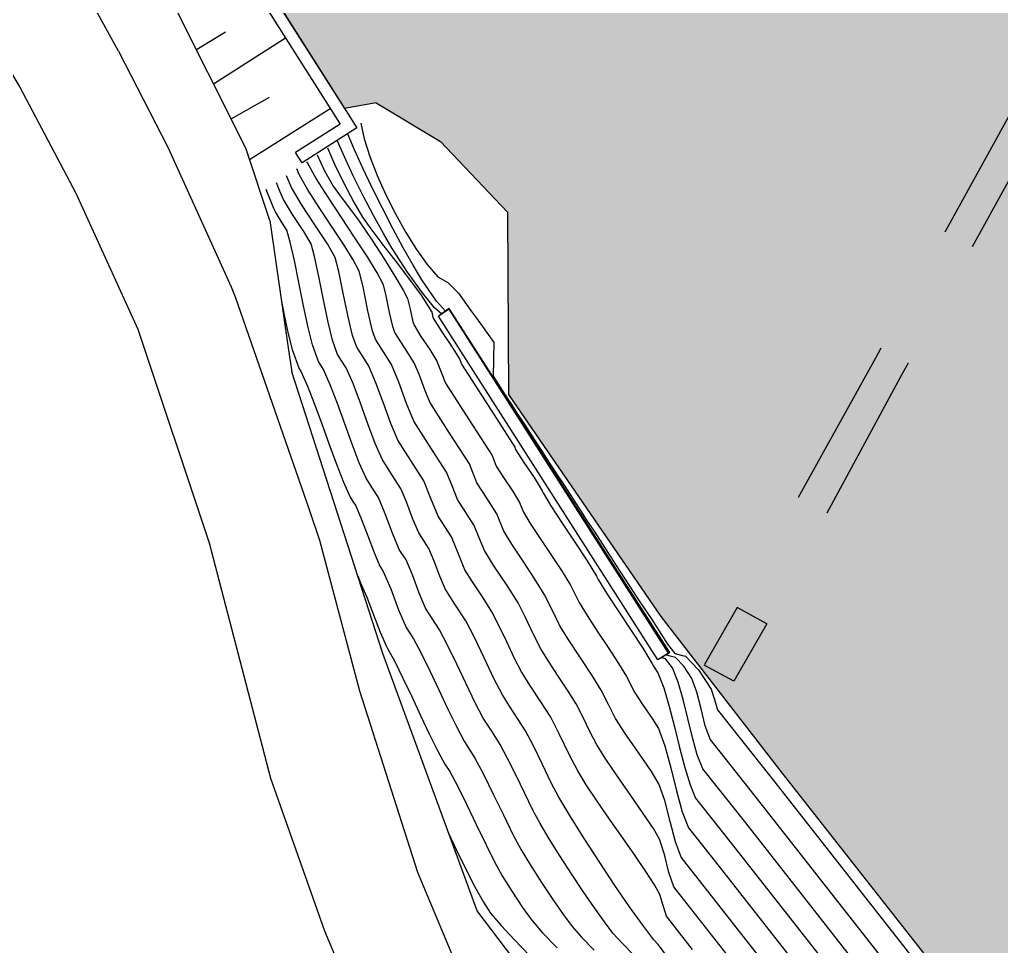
# Model space of a CAD drawing. Extents: x -367 to 63045, y 275 to 109039.
# Drawn here: x 62200.87 to 62247.84, y 108348.24 to 108392.58 of the extents above; entities that cross this region are included whole.
import ezdxf

# ---------------------------------------------------------------- set-up
doc = ezdxf.new("R2010")
doc.units = 0
doc.header["$LTSCALE"] = 25.401856
doc.header["$MEASUREMENT"] = 0
doc.linetypes.add('DOT', pattern=[0.55, 0.3, -0.25])
for name, color, linetype in [('Bâti', 7, 'Continuous'), ('colore lago', 131, 'Continuous'), ('curve livello 5m', 7, 'Continuous'), ('Limite fiume', 6, 'Continuous'), ('pendenze', 2, 'Continuous'), ('Strade', 7, 'Continuous'), ('TalusHautBas', 7, 'Continuous')]:
    doc.layers.add(name, color=color, linetype=linetype)
doc.layers.add('Colori bordi', color=5, linetype='Continuous', plot=False)
doc.layers.add('no_plot', color=5, linetype='Continuous', plot=False)

msp = doc.modelspace()

# ---------------------------------------------------------------- hatches: boundary and pattern name
at = {"layer": 'colore lago', "linetype": 'Continuous', "lineweight": 0}
msp.add_hatch(color=256, dxfattribs=at).paths.add_polyline_path([(62336.92323, 108293.04813), (62333.90524, 108303.27811), (62333.50124, 108310.92212), (62334.36424, 108318.97013), (62332.61625, 108325.87713), (62326.06826, 108334.70213), (62319.40526, 108340.13313), (62316.61826, 108344.33414), (62312.52126, 108349.63313), (62306.31327, 108355.78014), (62304.17027, 108355.55414), (62302.59827, 108357.25814), (62302.86027, 108361.51714), (62293.86072, 108373.91181), (62285.29071, 108385.71488), (62282.40962, 108385.02816), (62274.51151, 108391.43158), (62273.76615, 108394.55875), (62260.40498, 108410.55144), (62260.52889, 108410.65209), (62260.3153, 108410.90117), (62255.5903, 108416.41117), (62250.33131, 108421.94018), (62241.24231, 108431.17917), (62234.98331, 108437.62619), (62227.60532, 108445.26418), (62220.97633, 108452.32219), (62211.76733, 108462.6542), (62208.62233, 108466.7012), (62197.58734, 108482.1832), (62191.89137, 108491.3199), (62191.43882, 108491.03891), (62186.59769, 108488.03303), (62181.27969, 108484.73108), (62168.59034, 108476.85222), (62174.6282, 108467.19098), (62189.12332, 108443.99721), (62186.69934, 108442.47111), (62188.56332, 108439.28421), (62189.55032, 108437.2682), (62191.19031, 108432.91621), (62192.78731, 108428.64721), (62194.52631, 108424.4992), (62197.2043, 108419.1592), (62200.2003, 108414.07821), (62204.1643, 108407.81121), (62206.6852, 108403.75234), (62207.99329, 108401.6462), (62212.81229, 108394.01118), (62216.40901, 108388.33722), (62217.92529, 108388.60119), (62221.00729, 108386.75419), (62224.21728, 108383.37418), (62224.25628, 108374.64619), (62231.54027, 108364.01618), (62237.33527, 108356.54217), (62246.91026, 108344.37718), (62258.01525, 108328.60216), (62257.89824, 108328.25189), (62266.16024, 108316.11416), (62275.87224, 108302.28214), (62285.89723, 108284.80716), (62293.80836, 108270.24562), (62344.47634, 108270.24559), (62342.63322, 108276.55612), (62338.51123, 108287.84912)])

# ---------------------------------------------------------------- linework, layer by layer
at = {"layer": 'Bâti', "color": 2, "linetype": 'Continuous'}
for p, q in [((62212.81228, 108394.0112), (62216.99728, 108387.40921)), ((62212.32241, 108393.70067), (62216.19809, 108387.58664)), ((62216.19809, 108387.58664), (62214.06984, 108386.22586)), ((62216.99728, 108387.40921), (62214.38228, 108385.73721)), ((62214.38228, 108385.73721), (62214.06984, 108386.22586)), ((62221.42138, 108378.75308), (62220.91141, 108378.40055)), ((62221.41727, 108378.7232), (62220.91141, 108378.40055)), ((62231.4044, 108361.94956), (62220.91141, 108378.40055)), ((62231.91026, 108362.2722), (62221.41727, 108378.7232)), ((62231.97561, 108362.29454), (62221.42138, 108378.75308)), ((62235.19826, 108364.44521), (62233.63426, 108361.7302)), ((62236.62327, 108363.66719), (62235.19826, 108364.44521)), ((62236.62327, 108363.66719), (62235.04073, 108360.92)), ((62231.97561, 108362.29454), (62231.4044, 108361.94956)), ((62231.91026, 108362.2722), (62231.4044, 108361.94956)), ((62235.04073, 108360.92), (62233.61572, 108361.69802))]:
    msp.add_line(p, q, dxfattribs=at)
at = {"layer": 'Bâti', "color": 2, "linetype": 'DOT'}
for p, q in [((62248.82028, 108389.09219), (62241.81827, 108376.37819)), ((62250.11714, 108388.37797), (62243.11513, 108375.66397)), ((62241.81827, 108376.37819), (62235.19826, 108364.44521)), ((62243.11773, 108375.66874), (62236.62327, 108363.66719))]:
    msp.add_line(p, q, dxfattribs=at)
at = {"layer": 'Colori bordi', "linetype": 'Continuous', "lineweight": 0, "flags": 128}
msp.add_lwpolyline([(62212.81229, 108394.01118), (62216.40901, 108388.33722), (62217.92529, 108388.60119), (62221.00729, 108386.75419), (62224.21728, 108383.37418), (62224.25628, 108374.64619), (62231.54027, 108364.01618), (62237.33527, 108356.54217), (62246.91026, 108344.37718), (62258.01525, 108328.60216), (62257.89824, 108328.25189), (62266.16024, 108316.11416), (62275.87224, 108302.28214), (62285.89723, 108284.80716), (62293.80836, 108270.24562), (62344.47634, 108270.24559)], dxfattribs=at)
at = {"layer": 'curve livello 5m', "color": 2, "flags": 128}
for points in [[(62215.59301, 108386.44115), (62215.9342, 108385.66874), (62216.38162, 108384.75463), (62216.85623, 108383.85433), (62217.279, 108383.12337), (62217.279, 108383.12337), (62217.66513, 108382.57445), (62218.25285, 108381.80339), (62218.92758, 108380.93419), (62219.57473, 108380.09084), (62220.07973, 108379.39735), (62220.07973, 108379.39735), (62220.58671, 108378.58398), (62220.64131, 108378.33882), (62220.65426, 108378.30294), (62221.03232, 108377.68608), (62221.52946, 108376.95955), (62221.92363, 108376.32227), (62221.92363, 108376.32227), (62222.01334, 108376.09367), (62223.2852, 108374.11083), (62224.55879, 108372.12529), (62224.60083, 108372.02031), (62224.9896, 108371.39136), (62225.48366, 108370.66651), (62225.87637, 108370.03252), (62225.87637, 108370.03252), (62225.91529, 108369.93698), (62226.28309, 108369.31742), (62226.82457, 108368.48996), (62227.43769, 108367.57418), (62228.02044, 108366.68965), (62228.4708, 108365.95593), (62228.4708, 108365.95593), (62228.55374, 108365.78839), (62228.98146, 108365.08795), (62229.53148, 108364.24778), (62230.12406, 108363.35855), (62230.67943, 108362.51092), (62231.11786, 108361.79558), (62231.11786, 108361.79558), (62231.19021, 108361.65195), (62231.41014, 108361.32127), (62231.68823, 108360.60296), (62231.94936, 108359.7222), (62232.19959, 108358.74878), (62232.44504, 108357.75251), (62232.69176, 108356.80319), (62232.94586, 108355.97062), (62233.21342, 108355.3246), (62233.21342, 108355.3246), (62234.90925, 108353.18346), (62240.45681, 108346.10728)], [(62232.22402, 108347.27545), (62231.41757, 108348.32988), (62231.20724, 108348.55356), (62230.68336, 108349.24595), (62230.052, 108350.13171), (62229.35283, 108351.15119), (62228.62552, 108352.24475), (62227.90974, 108353.35274), (62227.24517, 108354.4155), (62226.67147, 108355.3734), (62226.30846, 108356.06197), (62225.88176, 108356.93837), (62225.45026, 108357.8257), (62225.07281, 108358.54707), (62224.72813, 108359.09441), (62224.30717, 108359.72765), (62223.9689, 108360.26607), (62223.55753, 108361.06213), (62223.09142, 108362.03844), (62222.62525, 108363.0149), (62222.21369, 108363.81139), (62221.69795, 108364.61049), (62221.23177, 108365.34105), (62220.97305, 108365.9476), (62220.70013, 108366.67419), (62220.44137, 108367.28088), (62219.96092, 108368.0296), (62219.68652, 108368.68279), (62219.39866, 108369.46547), (62219.12421, 108370.11884), (62218.66572, 108370.83363), (62218.20785, 108371.54745), (62217.87465, 108372.30525), (62217.52597, 108373.23924), (62217.17209, 108374.23205), (62216.82333, 108375.16632), (62216.48997, 108375.92466), (62216.07887, 108376.56613), (62215.83541, 108377.24043), (62215.62566, 108378.09775), (62215.4027, 108379.17917), (62215.18201, 108380.29265), (62214.97909, 108381.24617), (62214.80942, 108381.84771), (62214.46102, 108382.44334), (62213.92262, 108383.25642), (62213.48674, 108383.96971), (62213.31865, 108384.37456), (62213.15015, 108384.78038)]]:
    msp.add_lwpolyline(points, dxfattribs=at)
at = {"layer": 'Limite fiume', "color": 2, "linetype": 'Continuous'}
for p, q in [((62217.92528, 108388.60121), (62216.40901, 108388.33723)), ((62217.92528, 108388.60121), (62221.00728, 108386.75421)), ((62221.00728, 108386.75421), (62224.21728, 108383.3742)), ((62224.21728, 108383.3742), (62224.25627, 108374.6462)), ((62224.25627, 108374.6462), (62231.54027, 108364.01619)), ((62231.54027, 108364.01619), (62237.33526, 108356.54219)), ((62237.33526, 108356.54219), (62246.91025, 108344.37719))]:
    msp.add_line(p, q, dxfattribs=at)
at = {"layer": 'no_plot', "flags": 128}
for points in [[(62217.18556, 108387.63411), (62217.35768, 108386.87358), (62217.62491, 108386.02807), (62217.97205, 108385.12788), (62218.38389, 108384.2033), (62218.84522, 108383.28461), (62219.34083, 108382.40209), (62219.85552, 108381.58604), (62220.37407, 108380.86674), (62220.88128, 108380.27447), (62221.35636, 108380.00931), (62221.86948, 108379.49371), (62222.44508, 108378.68725), (62222.72769, 108378.29128), (62223.00693, 108377.90004), (62223.55552, 108377.13141), (62223.54411, 108376.32908), (62223.52863, 108375.51405), (62224.09091, 108374.63967), (62224.16047, 108374.5315), (62224.22987, 108374.42359), (62224.36818, 108374.2085), (62224.64292, 108373.78127), (62224.94266, 108373.34342), (62225.49916, 108372.47933), (62225.77367, 108372.05309), (62225.91001, 108371.84139), (62226.04574, 108371.63065), (62226.58266, 108370.79696), (62226.92071, 108370.30292), (62227.462, 108369.46362), (62227.72913, 108369.04942), (62227.99396, 108368.6388), (62228.3546, 108368.11159), (62229.41788, 108366.46511), (62230.44592, 108364.8732), (62230.85356, 108364.27696), (62231.11155, 108363.87796), (62231.36744, 108363.48222), (62231.873, 108362.70034), (62232.22169, 108362.25888), (62232.64294, 108362.14086), (62232.73287, 108362.11566), (62233.35611, 108361.46348), (62233.96394, 108360.54011), (62234.11177, 108360.04793), (62234.25942, 108359.55749), (62237.00727, 108356.0881), (62245.99625, 108344.62223)], [(62244.14977, 108345.11724), (62236.30793, 108355.11989), (62233.91075, 108358.14653), (62233.6749, 108358.78996), (62233.47444, 108359.59579), (62233.27384, 108360.40291), (62233.03757, 108361.05023), (62233.03757, 108361.05023), (62232.64973, 108361.6394), (62232.25206, 108362.05555), (62232.25206, 108362.05555), (62231.99333, 108362.12804), (62231.7929, 108362.18419), (62231.95471, 108362.28739), (62231.50698, 108362.9854), (62231.29618, 108363.31586), (62231.07268, 108363.66429), (62230.96692, 108363.83009), (62230.74373, 108364.17804), (62230.63766, 108364.34432), (62229.74917, 108365.72952), (62229.32067, 108366.40125), (62228.43709, 108367.77881), (62228.00374, 108368.45816), (62227.78333, 108368.80181), (62227.67452, 108368.97239), (62227.56559, 108369.14315), (62227.3453, 108369.48662), (62227.12672, 108369.82927), (62226.68687, 108370.51507), (62226.46708, 108370.85962), (62226.02845, 108371.54352), (62225.97325, 108371.63007), (62225.86385, 108371.80063), (62225.80857, 108371.8873), (62225.69925, 108372.05775), (62225.58851, 108372.23135), (62225.37005, 108372.57197), (62225.14786, 108372.92031), (62224.71167, 108373.60042), (62224.60003, 108373.77544), (62224.38248, 108374.11464), (62224.32652, 108374.20237), (62224.21789, 108374.37176), (62224.18987, 108374.41567), (62224.13559, 108374.50031), (62224.10756, 108374.54426), (62224.05329, 108374.62887), (62223.8287, 108374.98097), (62223.39494, 108375.65731), (62223.16914, 108376.0113), (62222.73659, 108376.68576), (62222.62316, 108376.86359), (62222.40743, 108377.19998), (62222.29369, 108377.37828), (62222.07826, 108377.7142), (62221.85008, 108378.07192), (62221.41995, 108378.74264), (62221.24321, 108378.62991), (62220.80852, 108379.11446), (62220.11326, 108380.13317), (62220.11326, 108380.13317), (62219.69303, 108380.83631), (62219.22481, 108381.66927), (62218.72935, 108382.5912), (62218.22741, 108383.56124), (62217.73977, 108384.53854), (62217.28717, 108385.48225), (62216.89037, 108386.35151), (62216.57015, 108387.10547)], [(62242.30329, 108345.61226), (62235.60859, 108354.15168), (62233.56208, 108356.73557), (62233.29138, 108357.40511), (62233.05555, 108358.23424), (62232.83711, 108359.14365), (62232.61856, 108360.05401), (62232.38243, 108360.88602), (62232.11121, 108361.56034), (62232.11121, 108361.56034), (62231.77126, 108361.99543), (62231.57254, 108362.0511), (62231.67657, 108362.11746), (62231.7806, 108362.18381), (62231.9295, 108362.27878), (62231.73573, 108362.58086), (62231.27247, 108363.30707), (62231.17595, 108363.45756), (62230.94396, 108363.82122), (62230.84767, 108363.97134), (62230.61546, 108364.33536), (62230.23251, 108364.9324), (62229.30146, 108366.39195), (62228.92221, 108366.98323), (62227.98751, 108368.44852), (62227.8933, 108368.59541), (62227.65903, 108368.96267), (62227.42451, 108369.33031), (62227.33055, 108369.47681), (62226.86081, 108370.21321), (62226.6736, 108370.50509), (62226.20295, 108371.24292), (62226.01666, 108371.53338), (62225.89886, 108371.71805), (62225.85243, 108371.79045), (62225.73458, 108371.97521), (62225.6882, 108372.04752), (62225.45231, 108372.41731), (62225.35973, 108372.56166), (62224.88727, 108373.30234), (62224.70282, 108373.58994), (62224.46626, 108373.9608), (62224.37436, 108374.10408), (62224.256, 108374.28964), (62224.21014, 108374.36115), (62224.15093, 108374.45396), (62224.12802, 108374.48969), (62224.06881, 108374.58252), (62224.04591, 108374.61822), (62223.57164, 108375.36173), (62223.38901, 108375.6465), (62222.91385, 108376.39143), (62222.73213, 108376.67478), (62222.49422, 108377.04775), (62222.40369, 108377.18892), (62222.16556, 108377.56224), (62222.07525, 108377.70306), (62221.5983, 108378.45079), (62221.41839, 108378.73133), (62221.05019, 108378.49649), (62220.72041, 108378.78872), (62220.14458, 108379.50596), (62219.43304, 108380.50142), (62218.69613, 108381.62827), (62218.69613, 108381.62827), (62218.27404, 108382.34287), (62217.79807, 108383.20991), (62217.30452, 108384.15793), (62216.82971, 108385.11548), (62216.40996, 108386.01109), (62216.08158, 108386.77331)], [(62215.10443, 108386.109), (62215.45872, 108385.35132), (62215.86188, 108384.61847), (62216.20448, 108384.14858), (62216.70333, 108383.50464), (62217.12011, 108382.94454), (62217.72228, 108382.04734), (62218.30995, 108381.13898), (62218.82764, 108380.30843), (62219.2199, 108379.64468), (62219.43126, 108379.23673), (62219.5481, 108378.72641), (62219.68013, 108378.11914), (62219.73919, 108377.95558), (62220.06612, 108377.42214), (62220.49603, 108376.79385), (62220.8369, 108376.24275), (62221.0446, 108375.71348), (62221.25225, 108375.18443), (62222.3613, 108373.45539), (62223.47187, 108371.724), (62223.67285, 108371.22217), (62224.01315, 108370.67163), (62224.44562, 108370.03714), (62224.78937, 108369.48219), (62224.97859, 108369.01779), (62225.3011, 108368.47453), (62225.77588, 108367.74898), (62226.3135, 108366.94598), (62226.82448, 108366.17038), (62227.21938, 108365.52703), (62227.63677, 108364.68393), (62228.01578, 108364.06327), (62228.50315, 108363.31879), (62229.02824, 108362.53083), (62229.52036, 108361.77975), (62229.90885, 108361.14588), (62230.28646, 108360.39624), (62230.67148, 108359.81012), (62231.13759, 108359.13963), (62231.43436, 108358.6703), (62231.73914, 108357.83343), (62232.02133, 108356.7874), (62232.29416, 108355.68414), (62232.57089, 108354.67558), (62232.86475, 108353.91364), (62234.20992, 108352.21525), (62238.61034, 108346.6023)], [(62234.91738, 108347.59234), (62232.81124, 108350.27883), (62232.16741, 108351.09171), (62231.93794, 108351.76958), (62231.71952, 108352.64068), (62231.48279, 108353.36836), (62231.48279, 108353.36836), (62231.19084, 108353.86994), (62230.70619, 108354.59652), (62230.11076, 108355.45468), (62229.48648, 108356.35105), (62228.91524, 108357.19223), (62228.47897, 108357.88482), (62228.47897, 108357.88482), (62228.16925, 108358.48349), (62227.81112, 108359.22377), (62227.49083, 108359.84647), (62227.49083, 108359.84647), (62227.11597, 108360.45107), (62226.64133, 108361.16841), (62226.16943, 108361.88191), (62225.80284, 108362.475), (62225.80284, 108362.475), (62225.45417, 108363.16221), (62225.06533, 108363.98169), (62224.71653, 108364.66921), (62224.71653, 108364.66921), (62224.1929, 108365.49776), (62223.55651, 108366.45084), (62223.10518, 108367.17942), (62223.10518, 108367.17942), (62222.86029, 108367.78043), (62222.61537, 108368.38154), (62222.61537, 108368.38154), (62222.21474, 108369.00549), (62221.81689, 108369.62589), (62221.81689, 108369.62589), (62221.55748, 108370.27359), (62221.29804, 108370.92142), (62221.29804, 108370.92142), (62220.51351, 108372.14451), (62219.73005, 108373.36594), (62219.37951, 108374.21539), (62219.01411, 108375.23378), (62218.66344, 108376.0837), (62218.66344, 108376.0837), (62218.28084, 108376.67911), (62217.90903, 108377.26086), (62217.90903, 108377.26086), (62217.75777, 108377.67978), (62217.53543, 108378.65223), (62217.3081, 108379.79048), (62217.12034, 108380.54222), (62217.12034, 108380.54222), (62216.83376, 108381.08603), (62216.36492, 108381.83369), (62215.79309, 108382.69921), (62215.19755, 108383.59662), (62214.65759, 108384.43994), (62214.25248, 108385.14319), (62214.25248, 108385.14319), (62214.12729, 108385.44469)], [(62236.76386, 108347.09732), (62233.51058, 108351.24704), (62232.51608, 108352.50268), (62232.24687, 108353.23969), (62231.99364, 108354.21772), (62231.73725, 108355.2174), (62231.45858, 108356.01933), (62231.45858, 108356.01933), (62231.10246, 108356.60162), (62230.51041, 108357.46113), (62229.87347, 108358.38004), (62229.38272, 108359.14053), (62229.38272, 108359.14053), (62229.04539, 108359.80901), (62228.69984, 108360.49617), (62228.69984, 108360.49617), (62228.26013, 108361.20537), (62227.70336, 108362.04681), (62227.14983, 108362.88376), (62226.7198, 108363.57947), (62226.7198, 108363.57947), (62226.34393, 108364.33867), (62225.96795, 108365.09812), (62225.96795, 108365.09812), (62225.52507, 108365.81064), (62224.95631, 108366.66558), (62224.41185, 108367.48691), (62224.04189, 108368.09861), (62224.04189, 108368.09861), (62223.70237, 108368.93186), (62223.22196, 108369.68007), (62222.74487, 108370.42403), (62222.74487, 108370.42403), (62222.38496, 108371.32271), (62221.43741, 108372.79995), (62220.49115, 108374.27519), (62220.24763, 108374.8653), (62219.99378, 108375.57278), (62219.75017, 108376.16323), (62219.75017, 108376.16323), (62219.28052, 108376.8941), (62218.82411, 108377.60822), (62218.82411, 108377.60822), (62218.71895, 108377.89946), (62218.56437, 108378.57553), (62218.40633, 108379.36685), (62218.2758, 108379.88947), (62218.2758, 108379.88947), (62217.9805, 108380.46278), (62217.50466, 108381.23765), (62216.91164, 108382.14536), (62216.26482, 108383.11717), (62215.62759, 108384.08436), (62215.0633, 108384.97819), (62214.63534, 108385.72993), (62214.63534, 108385.72993), (62214.61586, 108385.77684)], [(62233.0709, 108348.08736), (62232.1119, 108349.31061), (62231.81874, 108349.68075), (62231.66474, 108350.18631), (62231.50701, 108350.71739), (62231.50701, 108350.71739), (62231.24823, 108351.17741), (62230.8325, 108351.82027), (62230.30506, 108352.59441), (62229.71112, 108353.44824), (62229.09594, 108354.3302), (62228.50474, 108355.18871), (62227.98276, 108355.9722), (62227.57522, 108356.62911), (62227.57522, 108356.62911), (62227.16982, 108357.41273), (62226.70106, 108358.3817), (62226.28182, 108359.19677), (62226.28182, 108359.19677), (62225.84596, 108359.88891), (62225.31363, 108360.68967), (62224.88587, 108361.37054), (62224.88587, 108361.37054), (62224.55288, 108362.0149), (62224.17559, 108362.80518), (62223.79825, 108363.59558), (62223.46511, 108364.2403), (62223.46511, 108364.2403), (62223.04375, 108364.90702), (62222.53166, 108365.67396), (62222.16848, 108366.26024), (62222.16848, 108366.26024), (62221.84844, 108367.04566), (62221.52837, 108367.83121), (62221.52837, 108367.83121), (62221.20753, 108368.3309), (62220.88891, 108368.82774), (62220.88891, 108368.82774), (62220.55004, 108369.67385), (62220.21113, 108370.52013), (62220.21113, 108370.52013), (62219.58962, 108371.48907), (62218.96895, 108372.4567), (62218.62911, 108373.25041), (62218.27293, 108374.23009), (62217.91669, 108375.20995), (62217.57671, 108376.00418), (62217.57671, 108376.00418), (62217.28117, 108376.46411), (62216.99395, 108376.91349), (62216.99395, 108376.91349), (62216.79659, 108377.4601), (62216.58189, 108378.3633), (62216.35535, 108379.48953), (62216.14151, 108380.53476), (62215.96488, 108381.19496), (62215.96488, 108381.19496), (62215.59726, 108381.8507), (62214.99519, 108382.77087), (62214.35414, 108383.74345), (62213.86961, 108384.55645), (62213.86961, 108384.55645), (62213.63872, 108385.11253)], [(62230.27986, 108347.7963), (62229.70838, 108348.37698), (62229.25596, 108348.87288), (62229.25596, 108348.87288), (62228.85307, 108349.40536), (62228.36752, 108350.08655), (62227.82982, 108350.87059), (62227.27049, 108351.71159), (62226.72002, 108352.56369), (62226.20892, 108353.38102), (62225.76772, 108354.11769), (62225.76772, 108354.11769), (62225.43017, 108354.74909), (62225.0351, 108355.55063), (62224.61842, 108356.41443), (62224.21602, 108357.23263), (62223.8638, 108357.89737), (62223.8638, 108357.89737), (62223.45522, 108358.53318), (62223.05193, 108359.16161), (62223.05193, 108359.16161), (62222.66742, 108359.89577), (62222.23287, 108360.79473), (62221.78161, 108361.7487), (62221.34697, 108362.64788), (62220.96227, 108363.38248), (62220.96227, 108363.38248), (62220.61183, 108363.92546), (62220.29507, 108364.42187), (62220.29507, 108364.42187), (62219.98715, 108365.14375), (62219.66234, 108366.0085), (62219.35436, 108366.73056), (62219.35436, 108366.73056), (62219.03294, 108367.23146), (62218.70642, 108368.00872), (62218.36388, 108368.94007), (62218.03729, 108369.71754), (62218.03729, 108369.71754), (62217.74182, 108370.17819), (62217.44675, 108370.63821), (62217.11807, 108371.37108), (62216.77517, 108372.26567), (62216.42514, 108373.24116), (62216.07509, 108374.21678), (62215.73209, 108375.1117), (62215.40324, 108375.84514), (62215.40324, 108375.84514), (62215.16379, 108376.21877), (62214.87423, 108377.02075), (62214.66793, 108377.84579), (62214.44859, 108378.88236), (62214.22686, 108379.99827), (62214.0134, 108381.06137), (62213.81888, 108381.93949), (62213.65396, 108382.50045), (62213.65396, 108382.50045), (62213.39938, 108382.91419), (62213.10388, 108383.38297), (62213.10388, 108383.38297), (62213.03397, 108383.55134), (62212.66158, 108384.44822)], [(62213.37993, 108379.19509), (62213.52232, 108378.43575), (62213.71977, 108377.54908), (62213.91305, 108376.80107), (62214.24871, 108375.87141), (62214.31651, 108375.76562), (62214.6421, 108375.05043), (62214.98061, 108374.18785), (62215.32685, 108373.23689), (62215.67565, 108372.25653), (62216.02183, 108371.30576), (62216.36023, 108370.44358), (62216.68566, 108369.72897), (62216.81793, 108369.52275), (62216.95038, 108369.31625), (62217.23123, 108368.67075), (62217.52771, 108367.87465), (62217.82417, 108367.07862), (62218.10496, 108366.43331), (62218.26736, 108366.18023), (62218.62454, 108365.34281), (62219.00125, 108364.3399), (62219.35837, 108363.50268), (62219.71085, 108362.95357), (62220.07767, 108362.26012), (62220.4892, 108361.41935), (62220.92307, 108360.50496), (62221.35691, 108359.59066), (62221.76833, 108358.75015), (62222.13496, 108358.05714), (62222.65479, 108357.24767), (62223.06348, 108356.47635), (62223.5304, 108355.52696), (62224.01389, 108354.52467), (62224.4723, 108353.59462), (62224.86397, 108352.86198), (62225.31105, 108352.12275), (62225.83724, 108351.29809), (62226.38396, 108350.47606), (62226.89264, 108349.74473), (62227.30469, 108349.1922), (62227.75971, 108348.67404), (62228.35375, 108348.05778)], [(62217.0463, 108365.96148), (62217.17698, 108365.63517), (62217.18036, 108365.62991), (62217.48133, 108364.94769), (62217.80105, 108364.10657), (62218.12076, 108363.26551), (62218.42166, 108362.5835), (62218.45943, 108362.52467), (62218.81352, 108361.86049), (62219.20766, 108361.06434), (62219.62582, 108360.18904), (62220.05197, 108359.28741), (62220.47007, 108358.41226), (62220.86409, 108357.61641), (62221.21799, 108356.95268), (62221.44578, 108356.59797), (62221.82754, 108355.88431), (62222.2608, 108355.01341), (62222.71814, 108354.06772), (62223.17211, 108353.12968), (62223.59529, 108352.28171), (62223.96023, 108351.60627), (62224.41271, 108350.87281), (62224.9287, 108350.09697), (62225.35342, 108349.51151), (62225.89019, 108348.89259), (62226.58318, 108348.16356)], [(62221.405, 108353.62909), (62221.7514, 108352.87231), (62222.19372, 108351.97118), (62222.65455, 108351.07937), (62223.05648, 108350.35056), (62223.40214, 108349.83083), (62223.90881, 108349.23621), (62224.54507, 108348.55037), (62225.2691, 108347.80245)]]:
    msp.add_lwpolyline(points, dxfattribs=at)
at = {"layer": 'pendenze', "linetype": 'Continuous'}
for p, q in [((62209.32307, 108391.1463), (62210.71411, 108391.99562)), ((62210.14128, 108389.51791), (62213.58862, 108391.70318)), ((62210.98766, 108387.83351), (62212.82231, 108388.87829)), ((62211.8706, 108385.88856), (62215.7255, 108388.33218))]:
    msp.add_line(p, q, dxfattribs=at)
at = {"layer": 'Strade', "color": 2, "linetype": 'Continuous'}
msp.add_line((62205.60445, 108391.0736), (62204.29551, 108393.44796), dxfattribs=at)
at = {"layer": 'Strade', "color": 2, "linetype": 'Continuous', "flags": 128}
for points in [[(62160.68131, 108437.92224), (62163.68731, 108433.69024), (62165.0423, 108434.60824), (62168.0943, 108431.69123), (62168.77031, 108431.71023), (62171.5473, 108430.26423), (62174.28031, 108428.10723), (62176.8523, 108425.34322), (62179.1263, 108422.32323), (62189.30929, 108407.22722), (62198.10628, 108393.99522), (62200.87028, 108389.35522), (62203.56228, 108384.27622), (62206.51927, 108377.76822), (62209.93126, 108367.5412), (62212.87326, 108356.28221), (62215.4576, 108348.97424), (62218.13665, 108342.58398), (62221.19887, 108336.34918), (62232.90419, 108313.7301), (62245.7509, 108288.82057), (62249.17778, 108281.70658), (62252.60171, 108273.79209), (62253.93911, 108270.24566)], [(62205.60445, 108391.0736), (62207.95827, 108386.48421), (62210.99459, 108379.80164), (62211.1828, 108379.32321), (62214.72147, 108369.13933), (62215.21027, 108367.67421), (62217.13626, 108360.4692), (62219.90426, 108351.79121), (62222.86326, 108344.73321), (62225.83325, 108338.68619), (62237.51524, 108316.1122), (62250.39622, 108291.13618), (62253.89922, 108283.86417), (62257.41421, 108275.73917), (62259.48589, 108270.24566)]]:
    msp.add_lwpolyline(points, dxfattribs=at)
at = {"layer": 'TalusHautBas', "color": 2, "linetype": 'Continuous'}
for p, q in [((62211.69228, 108386.43121), (62203.77329, 108402.19121)), ((62212.83127, 108382.96521), (62211.69228, 108386.43121)), ((62212.83127, 108382.96521), (62213.73427, 108376.76021)), ((62213.73427, 108376.76021), (62213.88727, 108375.73421)), ((62218.24726, 108362.24621), (62213.88727, 108375.73421)), ((62222.75826, 108349.9362), (62218.24726, 108362.24621)), ((62228.01525, 108343.01619), (62222.75826, 108349.9362))]:
    msp.add_line(p, q, dxfattribs=at)

doc.saveas('drawing.dxf')
